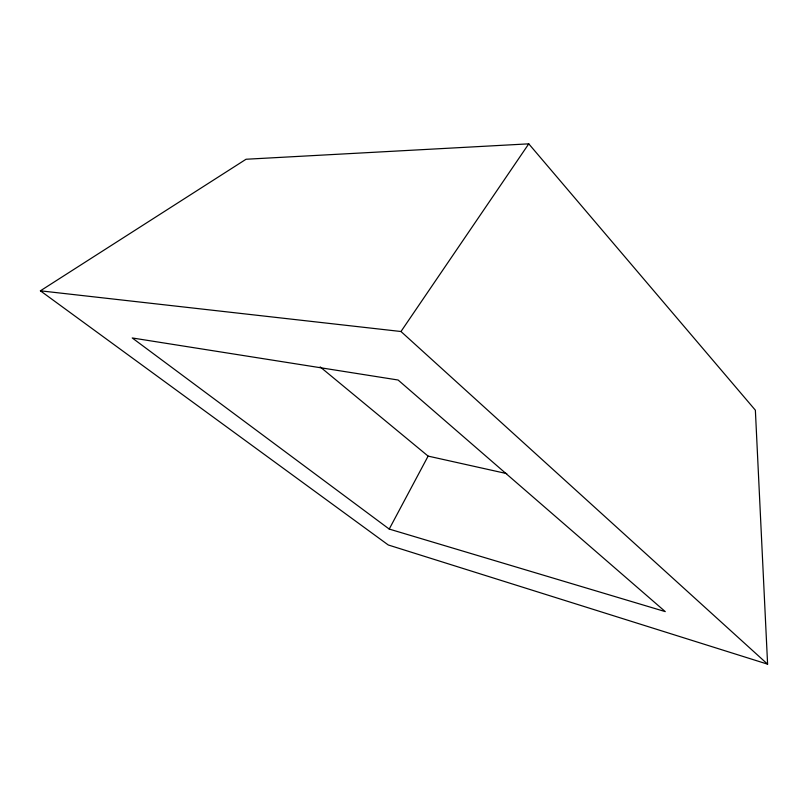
<?xml version="1.0" encoding="UTF-8"?>
<svg xmlns="http://www.w3.org/2000/svg" width="808" height="808" viewBox="0 0 808 808"><rect width="100%" height="100%" fill="white"/><g stroke="black" fill="none" stroke-linecap="round" stroke-linejoin="round"><path stroke-width="1.21" d="M389.224 529.068L665.267 611.616L398.091 380.012L132.229 337.956L389.224 529.068L428.119 456.106L506.757 473.609M40.4 290.819L400.98 331.512L528.765 143.844L755.369 410.191L767.6 664.156L388.274 544.976L40.4 290.819L246.056 159.247L528.765 143.844M320.15 366.893L428.119 456.106M400.98 331.512L767.6 664.156"/></g></svg>
